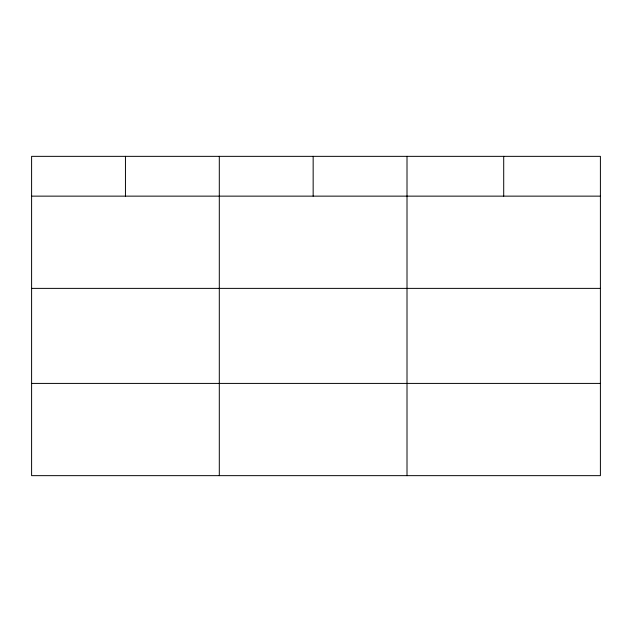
<?xml version="1.0" encoding="UTF-8"?>
<svg xmlns="http://www.w3.org/2000/svg" width="632" height="632" viewBox="0 0 632 632"><rect width="100%" height="100%" fill="white"/><g stroke="black" fill="none" stroke-linecap="round" stroke-linejoin="round"><path stroke-width="0.95" d="M600.4 288.382L600.4 156.349L31.6 156.349L31.6 475.651L600.4 475.651L600.4 288.382L31.6 288.382M31.6 196.141L600.4 196.141M31.6 383.411L600.4 383.411M503.704 156.349L503.704 196.141M407.008 156.349L407.008 475.651M313.156 156.349L313.156 196.141M219.304 156.349L219.304 475.651M125.452 156.349L125.452 196.141"/></g></svg>
